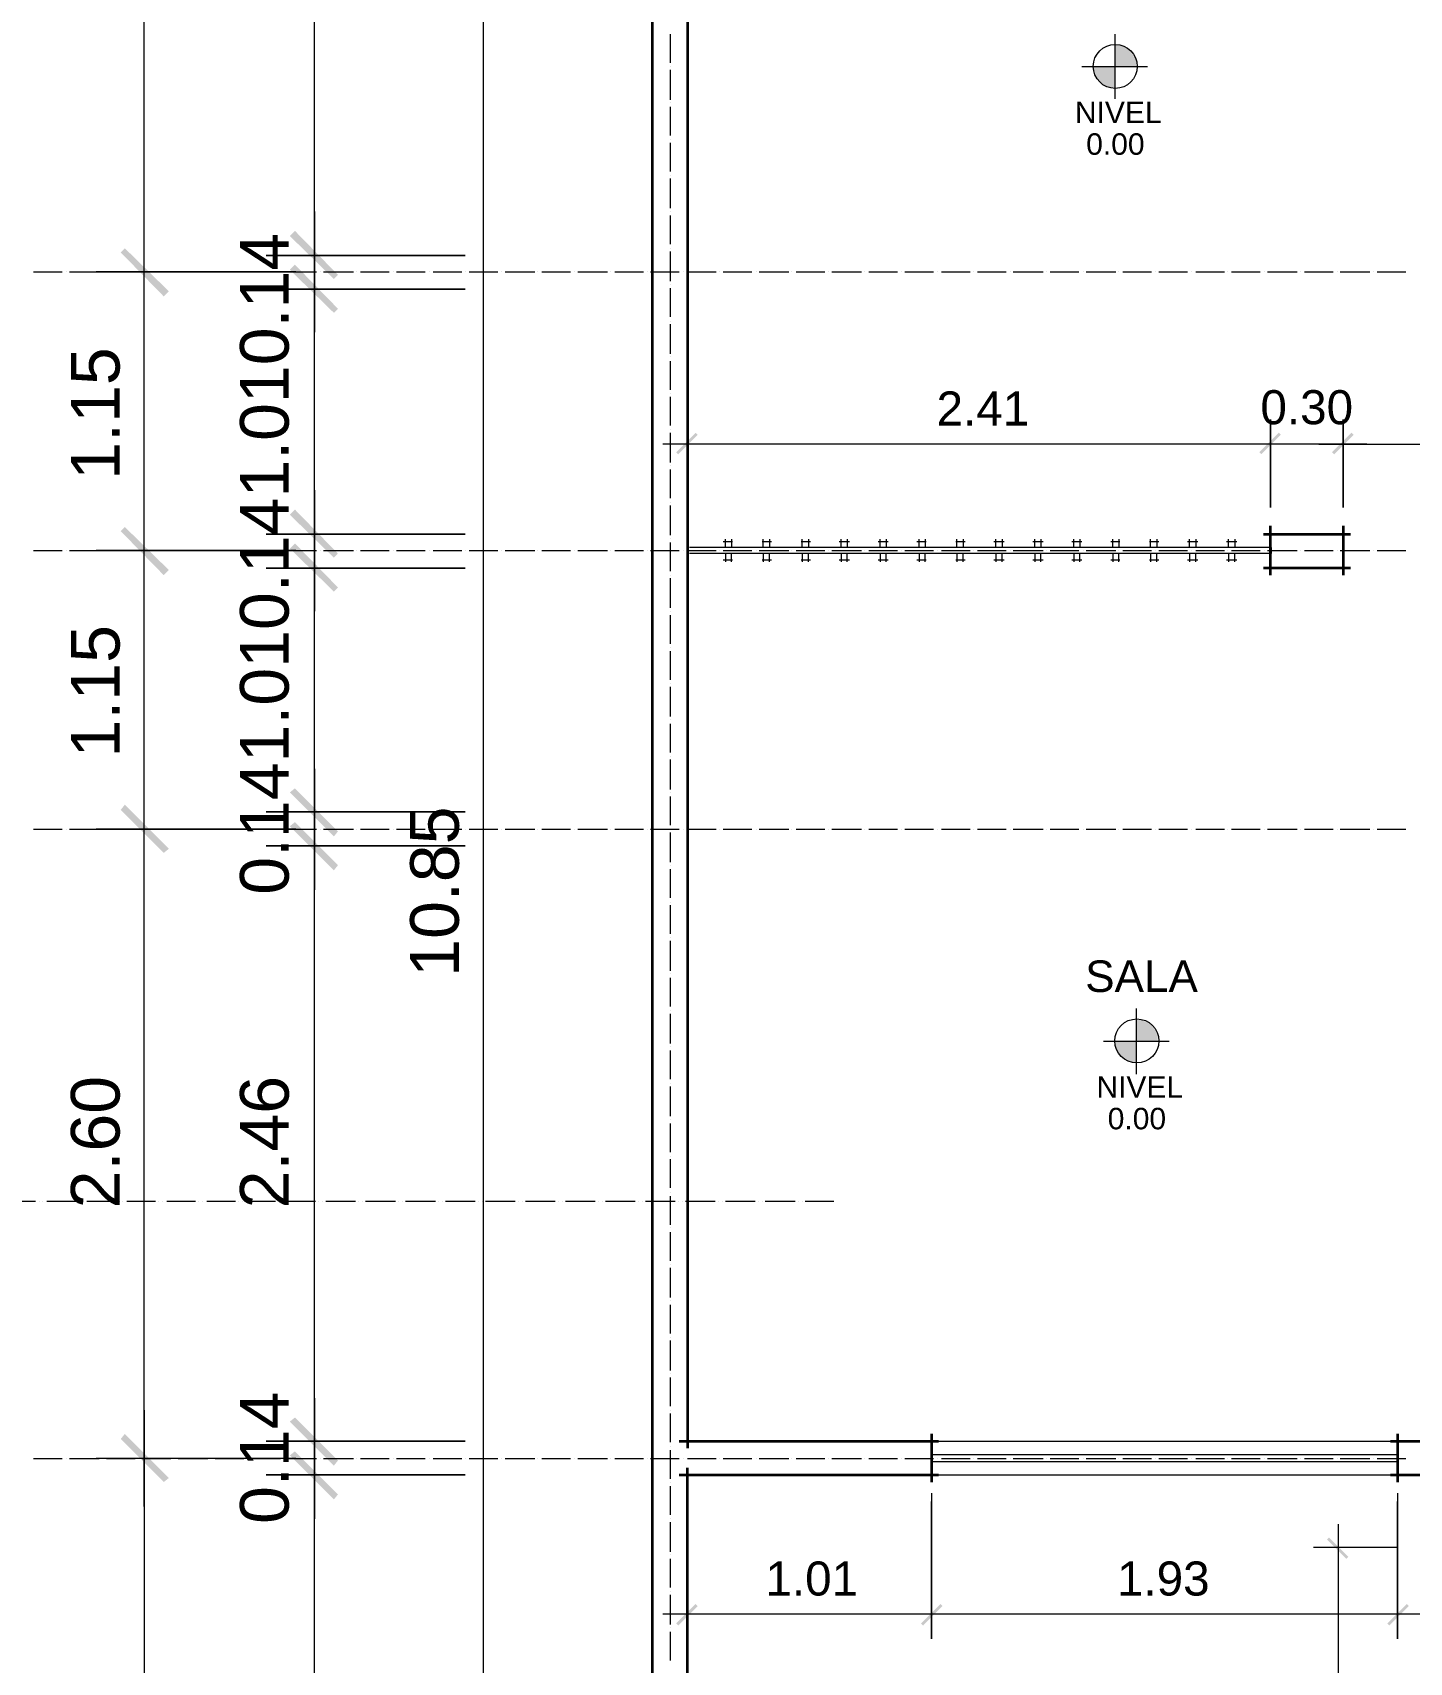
# Model space of a CAD drawing. Header units: millimetres. Extents: x 0 to 51.9, y -1.9 to 29.7.
# Drawn here: x 7.91 to 13.6, y 12.43 to 19.16 of the extents above; entities that cross this region are included whole.
import ezdxf

# ---------------------------------------------------------------- set-up
doc = ezdxf.new("R2010")
doc.units = ezdxf.units.MM
for name, color, linetype in [('PDF_0', 7, 'Continuous'), ('PDF_Acabados', 7, 'Continuous'), ('PDF_Arquitectura', 7, 'Continuous'), ('PDF_Ejes', 7, 'Continuous'), ('PDF_Muros', 7, 'Continuous'), ('PDF_Text', 7, 'Continuous'), ('PDF_Ventanas', 4, 'Continuous')]:
    doc.layers.add(name, color=color, linetype=linetype)
doc.styles.add('PDF ArialMT', font='arial.ttf')

msp = doc.modelspace()

# ---------------------------------------------------------------- hatches: boundary and pattern name
at = {"layer": 'PDF_0', "transparency": 33554559}
for points in [[(9.1696, 18.1614), (8.9918, 18.3434), (8.9706, 18.3223), (9.1527, 18.1445)], [(8.4711, 18.0937), (8.2891, 18.2715), (8.2721, 18.2545), (8.4499, 18.0725)], [(8.9706, 18.1826), (9.1527, 18.0048), (9.1696, 18.0217), (8.9918, 18.2037)], [(10.6555, 17.501), (10.6471, 17.5095), (10.5666, 17.429), (10.5751, 17.4206)], [(12.9839, 17.4206), (13.0644, 17.501), (13.0559, 17.5095), (12.9755, 17.429)], [(13.2845, 17.4206), (13.3649, 17.501), (13.3565, 17.5095), (13.276, 17.429)], [(9.1696, 17.0099), (8.9918, 17.192), (8.9706, 17.1708), (9.1527, 16.993)], [(8.4711, 16.9422), (8.2891, 17.12), (8.2721, 17.103), (8.4499, 16.921)], [(8.9706, 17.0311), (9.1527, 16.8533), (9.1696, 16.8702), (8.9918, 17.0522)], [(9.1696, 15.8627), (8.9918, 16.0405), (8.9706, 16.0235), (9.1527, 15.8415)], [(8.4711, 15.7907), (8.2891, 15.9727), (8.2721, 15.9516), (8.4499, 15.7738)], [(8.9706, 15.8838), (9.1527, 15.7018), (9.1696, 15.723), (8.9918, 15.9008)], [(9.1696, 13.2633), (8.9918, 13.4411), (8.9706, 13.4242), (9.1527, 13.2422)], [(8.4711, 13.1914), (8.2891, 13.3734), (8.2721, 13.3522), (8.4499, 13.1744)], [(8.9706, 13.2845), (9.1527, 13.1025), (9.1696, 13.1236), (8.9918, 13.3014)], [(13.3353, 12.8569), (13.3438, 12.8654), (13.2633, 12.9458), (13.2549, 12.9374)], [(10.6555, 12.6622), (10.6471, 12.6706), (10.5666, 12.5902), (10.5751, 12.5817)], [(11.6589, 12.6706), (11.5784, 12.5902), (11.5869, 12.5817), (11.6673, 12.6622)], [(13.5851, 12.6706), (13.5046, 12.5902), (13.5131, 12.5817), (13.5935, 12.6622)]]:
    msp.add_hatch(color=256, dxfattribs=at).paths.add_polyline_path(points)
at = {"layer": 'PDF_Arquitectura', "true_color": 0x404040, "transparency": 33554559}
h = msp.add_hatch(color=250, dxfattribs=at)
h.paths.add_polyline_path([(12.3785, 19.0208), (12.2896, 19.0208), (12.2896, 19.0081), (12.2939, 18.9912), (12.3193, 18.9531), (12.332, 18.9446), (12.3489, 18.9361), (12.3616, 18.9319), (12.3785, 18.9319)])
h.paths.add_polyline_path([(12.3955, 19.1097), (12.3785, 19.1139), (12.3785, 19.0208), (12.4674, 19.0208), (12.4674, 19.0377), (12.4632, 19.0547), (12.4378, 19.0928), (12.4251, 19.1012), (12.4082, 19.1055)])
h = msp.add_hatch(color=250, dxfattribs=at)
h.paths.add_polyline_path([(12.4674, 14.9948), (12.3785, 14.9948), (12.3785, 14.9821), (12.3828, 14.9652), (12.4082, 14.9271), (12.4209, 14.9186), (12.4378, 14.9101), (12.4505, 14.9059), (12.4674, 14.9059)])
h.paths.add_polyline_path([(12.4844, 15.0837), (12.4674, 15.0837), (12.4674, 14.9948), (12.5563, 14.9948), (12.5563, 15.0117), (12.5521, 15.0244), (12.5479, 15.0414), (12.5352, 15.0541), (12.5267, 15.0668), (12.514, 15.0752), (12.4971, 15.0795)])

# ---------------------------------------------------------------- linework, layer by layer
at = {"layer": 'PDF_Acabados', "lineweight": 18}
for points in [[(10.6132, 13.094), (10.6132, 12.5267)], [(11.6208, 13.1279), (11.6208, 12.5267), (11.6208, 13.094)], [(13.547, 13.1279), (13.547, 12.5267), (13.547, 13.094)], [(11.7224, 12.6283), (10.5116, 12.6283)], [(13.6486, 12.6283), (11.5192, 12.6283)], [(14.8212, 12.6283), (13.4496, 12.6283)]]:
    msp.add_lwpolyline(points, dxfattribs=at)
at = {"layer": 'PDF_Arquitectura', "color": 250, "lineweight": 18, "true_color": 0x404040}
for points in [[(9.7708, 9.9994), (9.7708, 21.2433)], [(8.3695, 17.9709), (8.3695, 21.1714)], [(9.0722, 18.0429), (9.0722, 21.1036)], [(9.0722, 18.4239), (9.0722, 18.2418), (9.0722, 18.1021), (9.0722, 17.9243)], [(8.3695, 16.8236), (8.3695, 18.3731)], [(9.0722, 16.8914), (9.0722, 18.3011)], [(10.6132, 17.2004), (10.6132, 17.5645)], [(13.1194, 17.4629), (10.5116, 17.4629)], [(13.42, 17.4629), (12.9204, 17.4629)], [(13.221, 17.4629), (14.6223, 17.4629)], [(9.0722, 17.2724), (9.0722, 17.0903), (9.0722, 16.9506), (9.0722, 16.7728)], [(8.3695, 15.6721), (8.3695, 17.2216)], [(9.0722, 15.7441), (9.0722, 17.1538)], [(9.0722, 16.1209), (9.0722, 15.9431), (9.0722, 15.8034), (9.0722, 15.6213)], [(8.3695, 13.0728), (8.3695, 16.0743)], [(9.0722, 13.1448), (9.0722, 16.0024)], [(9.0722, 13.5216), (9.0722, 13.3438), (9.0722, 13.2041), (9.0722, 13.022)], [(9.0722, 9.9994), (9.0722, 13.403)], [(8.996, 13.2718), (8.1705, 13.2718)], [(13.3014, 13.0009), (13.3014, 8.3145)], [(13.547, 12.9035), (13.1998, 12.9035)]]:
    msp.add_lwpolyline(points, dxfattribs=at)
at = {"layer": 'PDF_Arquitectura', "color": 250, "lineweight": 9, "true_color": 0x404040}
for points in [[(12.3785, 19.1563), (12.3785, 18.8896)], [(12.514, 19.0208), (12.2431, 19.0208)], [(12.4674, 15.1303), (12.4674, 14.8593)], [(12.6029, 14.9948), (12.332, 14.9948)]]:
    msp.add_lwpolyline(points, dxfattribs=at)
at = {"layer": 'PDF_Arquitectura', "color": 250, "lineweight": 18, "true_color": 0x404040}
for points in [[(8.8733, 18.2418), (9.6945, 18.2418)], [(8.1705, 18.1741), (8.996, 18.1741)], [(8.8733, 18.1021), (9.6945, 18.1021)], [(13.022, 17.5645), (13.022, 17.2004)], [(13.3226, 17.5645), (13.3226, 17.2004)], [(8.8733, 17.0903), (9.6945, 17.0903)], [(8.1705, 17.0226), (8.996, 17.0226)], [(8.8733, 16.9506), (9.6945, 16.9506)], [(8.8733, 15.9431), (9.6945, 15.9431)], [(8.1705, 15.8711), (8.996, 15.8711)], [(8.8733, 15.8034), (9.6945, 15.8034)], [(8.8733, 13.3438), (9.6945, 13.3438)], [(8.8733, 13.2041), (9.6945, 13.2041)]]:
    msp.add_lwpolyline(points, close=True, dxfattribs=at)
at = {"layer": 'PDF_Arquitectura', "lineweight": 5}
for points in [[(7.8022, 14.3344), (7.9207, 14.3344)], [(7.9377, 14.3344), (7.9377, 14.3344)], [(7.9504, 14.3344), (7.9504, 14.3344)], [(7.9673, 14.3344), (8.0858, 14.3344)], [(8.1028, 14.3344), (8.1028, 14.3344)], [(8.1155, 14.3344), (8.1155, 14.3344)], [(8.1324, 14.3344), (8.251, 14.3344)], [(8.2679, 14.3344), (8.2679, 14.3344)], [(8.2806, 14.3344), (8.2806, 14.3344)], [(8.2975, 14.3344), (8.4161, 14.3344)], [(8.4288, 14.3344), (8.4288, 14.3344)], [(8.4457, 14.3344), (8.4457, 14.3344)], [(8.4626, 14.3344), (8.5812, 14.3344)], [(8.5939, 14.3344), (8.5939, 14.3344)], [(8.6108, 14.3344), (8.6108, 14.3344)], [(8.6277, 14.3344), (8.7463, 14.3344)], [(8.759, 14.3344), (8.759, 14.3344)], [(8.7759, 14.3344), (8.7759, 14.3344)], [(8.7928, 14.3344), (8.9114, 14.3344)], [(8.9241, 14.3344), (8.9241, 14.3344)], [(8.941, 14.3344), (8.941, 14.3344)], [(8.9537, 14.3344), (9.0765, 14.3344)], [(9.0892, 14.3344), (9.0892, 14.3344)], [(9.1061, 14.3344), (9.1061, 14.3344)], [(9.1188, 14.3344), (9.2416, 14.3344)], [(9.2543, 14.3344), (9.2543, 14.3344)], [(9.2712, 14.3344), (9.2712, 14.3344)], [(9.2839, 14.3344), (9.4067, 14.3344)], [(9.4194, 14.3344), (9.4194, 14.3344)], [(9.4363, 14.3344), (9.4363, 14.3344)], [(9.449, 14.3344), (9.5718, 14.3344)], [(9.5845, 14.3344), (9.5845, 14.3344)], [(9.6014, 14.3344), (9.6014, 14.3344)], [(9.6141, 14.3344), (9.7369, 14.3344)], [(9.7496, 14.3344), (9.7496, 14.3344)], [(9.7665, 14.3344), (9.7665, 14.3344)], [(9.7792, 14.3344), (9.902, 14.3344)], [(9.9147, 14.3344), (9.9147, 14.3344)], [(9.9316, 14.3344), (9.9316, 14.3344)], [(9.9443, 14.3344), (10.0671, 14.3344)], [(10.0798, 14.3344), (10.0798, 14.3344)], [(10.0967, 14.3344), (10.0967, 14.3344)], [(10.1094, 14.3344), (10.2322, 14.3344)], [(10.2449, 14.3344), (10.2449, 14.3344)], [(10.2618, 14.3344), (10.2618, 14.3344)], [(10.2745, 14.3344), (10.3973, 14.3344)], [(10.41, 14.3344), (10.41, 14.3344)], [(10.4269, 14.3344), (10.4269, 14.3344)], [(10.4396, 14.3344), (10.5624, 14.3344)], [(10.5751, 14.3344), (10.5751, 14.3344)], [(10.592, 14.3344), (10.592, 14.3344)], [(10.6047, 14.3344), (10.7275, 14.3344)], [(10.7402, 14.3344), (10.7402, 14.3344)], [(10.7571, 14.3344), (10.7571, 14.3344)], [(10.7698, 14.3344), (10.8926, 14.3344)], [(10.9053, 14.3344), (10.9053, 14.3344)], [(10.9222, 14.3344), (10.9222, 14.3344)], [(10.9349, 14.3344), (11.0577, 14.3344)], [(11.0704, 14.3344), (11.0704, 14.3344)], [(11.0873, 14.3344), (11.0873, 14.3344)], [(11.1, 14.3344), (11.2186, 14.3344)]]:
    msp.add_lwpolyline(points, dxfattribs=at)
at = {"layer": 'PDF_Arquitectura', "color": 250, "lineweight": 18, "true_color": 0x404040}
for centre in [(12.3807, 19.0229), (12.4696, 14.9969)]:
    msp.add_circle(centre, 0.091, dxfattribs=at)
at = {"layer": 'PDF_Ejes', "lineweight": 9}
for points in [[(10.5412, 19.1563), (10.5412, 19.0377)], [(10.5412, 19.0208), (10.5412, 19.0208)], [(10.5412, 19.0081), (10.5412, 18.8853)], [(10.5412, 18.8726), (10.5412, 18.8726)], [(10.5412, 18.8557), (10.5412, 18.7372)], [(10.5412, 18.7202), (10.5412, 18.7202)], [(10.5412, 18.7075), (10.5412, 18.589)], [(10.5412, 18.572), (10.5412, 18.572)], [(10.5412, 18.5593), (10.5412, 18.4366)], [(10.5412, 18.4239), (10.5412, 18.4239)], [(10.5412, 18.4069), (10.5412, 18.2884)], [(10.5412, 18.2715), (10.5412, 18.2715)], [(10.5412, 18.2588), (10.5412, 18.136)], [(7.9123, 18.1741), (8.0308, 18.1741)], [(8.0477, 18.1741), (8.0477, 18.1741)], [(8.0604, 18.1741), (8.1832, 18.1741)], [(8.1959, 18.1741), (8.1959, 18.1741)], [(8.2128, 18.1741), (8.3314, 18.1741)], [(8.3483, 18.1741), (8.3483, 18.1741)], [(8.361, 18.1741), (8.4796, 18.1741)], [(8.4965, 18.1741), (8.4965, 18.1741)], [(8.5092, 18.1741), (8.632, 18.1741)], [(8.6447, 18.1741), (8.6447, 18.1741)], [(8.6616, 18.1741), (8.7801, 18.1741)], [(8.7971, 18.1741), (8.7971, 18.1741)], [(8.8098, 18.1741), (8.9325, 18.1741)], [(8.9452, 18.1741), (8.9452, 18.1741)], [(8.9622, 18.1741), (9.0807, 18.1741)], [(9.0976, 18.1741), (9.0976, 18.1741)], [(9.1103, 18.1741), (9.2331, 18.1741)], [(9.2458, 18.1741), (9.2458, 18.1741)], [(9.2627, 18.1741), (9.3813, 18.1741)], [(9.3982, 18.1741), (9.3982, 18.1741)], [(9.4109, 18.1741), (9.5294, 18.1741)], [(9.5464, 18.1741), (9.5464, 18.1741)], [(9.5633, 18.1741), (9.6818, 18.1741)], [(9.6945, 18.1741), (9.6945, 18.1741)], [(9.7115, 18.1741), (9.83, 18.1741)], [(9.847, 18.1741), (9.847, 18.1741)], [(9.8597, 18.1741), (9.9824, 18.1741)], [(9.9951, 18.1741), (9.9951, 18.1741)], [(10.0121, 18.1741), (10.1306, 18.1741)], [(10.1475, 18.1741), (10.1475, 18.1741)], [(10.1602, 18.1741), (10.283, 18.1741)], [(10.2957, 18.1741), (10.2957, 18.1741)], [(10.3126, 18.1741), (10.4312, 18.1741)], [(10.4481, 18.1741), (10.4481, 18.1741)], [(10.4608, 18.1741), (10.5793, 18.1741)], [(10.5412, 18.1233), (10.5412, 18.1233)], [(10.5963, 18.1741), (10.5963, 18.1741)], [(10.6132, 18.1741), (10.7317, 18.1741)], [(10.7444, 18.1741), (10.7444, 18.1741)], [(10.7614, 18.1741), (10.8799, 18.1741)], [(10.8968, 18.1741), (10.8968, 18.1741)], [(10.9095, 18.1741), (11.0323, 18.1741)], [(11.045, 18.1741), (11.045, 18.1741)], [(11.0619, 18.1741), (11.1805, 18.1741)], [(11.1974, 18.1741), (11.1974, 18.1741)], [(11.2101, 18.1741), (11.3329, 18.1741)], [(11.3456, 18.1741), (11.3456, 18.1741)], [(11.3625, 18.1741), (11.4811, 18.1741)], [(11.498, 18.1741), (11.498, 18.1741)], [(11.5107, 18.1741), (11.6292, 18.1741)], [(11.6462, 18.1741), (11.6462, 18.1741)], [(11.6631, 18.1741), (11.7816, 18.1741)], [(11.7943, 18.1741), (11.7943, 18.1741)], [(11.8113, 18.1741), (11.9298, 18.1741)], [(11.9467, 18.1741), (11.9467, 18.1741)], [(11.9594, 18.1741), (12.0822, 18.1741)], [(12.0949, 18.1741), (12.0949, 18.1741)], [(12.1118, 18.1741), (12.2304, 18.1741)], [(12.2473, 18.1741), (12.2473, 18.1741)], [(12.26, 18.1741), (12.3828, 18.1741)], [(12.3955, 18.1741), (12.3955, 18.1741)], [(12.4124, 18.1741), (12.5309, 18.1741)], [(12.5479, 18.1741), (12.5479, 18.1741)], [(12.5606, 18.1741), (12.6791, 18.1741)], [(12.696, 18.1741), (12.696, 18.1741)], [(12.713, 18.1741), (12.8315, 18.1741)], [(12.8442, 18.1741), (12.8442, 18.1741)], [(12.8612, 18.1741), (12.9797, 18.1741)], [(12.9966, 18.1741), (12.9966, 18.1741)], [(13.0093, 18.1741), (13.1321, 18.1741)], [(13.1448, 18.1741), (13.1448, 18.1741)], [(13.1617, 18.1741), (13.2803, 18.1741)], [(13.2972, 18.1741), (13.2972, 18.1741)], [(13.3099, 18.1741), (13.4327, 18.1741)], [(13.4454, 18.1741), (13.4454, 18.1741)], [(13.4623, 18.1741), (13.5808, 18.1741)], [(10.5412, 18.1064), (10.5412, 17.9878)], [(10.5412, 17.9709), (10.5412, 17.9709)], [(10.5412, 17.9582), (10.5412, 17.8354)], [(10.5412, 17.8227), (10.5412, 17.8227)], [(10.5412, 17.8058), (10.5412, 17.6873)], [(10.5412, 17.6703), (10.5412, 17.6703)], [(10.5412, 17.6576), (10.5412, 17.5391)], [(10.5412, 17.5222), (10.5412, 17.5222)], [(10.5412, 17.5095), (10.5412, 17.3867)], [(10.5412, 17.374), (10.5412, 17.374)], [(10.5412, 17.3571), (10.5412, 17.2385)], [(10.5412, 17.2216), (10.5412, 17.2216)], [(10.5412, 17.2089), (10.5412, 17.0861)], [(10.5412, 17.0734), (10.5412, 17.0734)], [(10.5412, 17.0565), (10.5412, 16.9379)], [(7.9123, 17.0226), (8.0308, 17.0226)], [(8.0477, 17.0226), (8.0477, 17.0226)], [(8.0604, 17.0226), (8.1832, 17.0226)], [(8.1959, 17.0226), (8.1959, 17.0226)], [(8.2128, 17.0226), (8.3314, 17.0226)], [(8.3483, 17.0226), (8.3483, 17.0226)], [(8.361, 17.0226), (8.4796, 17.0226)], [(8.4965, 17.0226), (8.4965, 17.0226)], [(8.5092, 17.0226), (8.632, 17.0226)], [(8.6447, 17.0226), (8.6447, 17.0226)], [(8.6616, 17.0226), (8.7801, 17.0226)], [(8.7971, 17.0226), (8.7971, 17.0226)], [(8.8098, 17.0226), (8.9325, 17.0226)], [(8.9452, 17.0226), (8.9452, 17.0226)], [(8.9622, 17.0226), (9.0807, 17.0226)], [(9.0976, 17.0226), (9.0976, 17.0226)], [(9.1103, 17.0226), (9.2331, 17.0226)], [(9.2458, 17.0226), (9.2458, 17.0226)], [(9.2627, 17.0226), (9.3813, 17.0226)], [(9.3982, 17.0226), (9.3982, 17.0226)], [(9.4109, 17.0226), (9.5294, 17.0226)], [(9.5464, 17.0226), (9.5464, 17.0226)], [(9.5633, 17.0226), (9.6818, 17.0226)], [(9.6945, 17.0226), (9.6945, 17.0226)], [(9.7115, 17.0226), (9.83, 17.0226)], [(9.847, 17.0226), (9.847, 17.0226)], [(9.8597, 17.0226), (9.9824, 17.0226)], [(9.9951, 17.0226), (9.9951, 17.0226)], [(10.0121, 17.0226), (10.1306, 17.0226)], [(10.1475, 17.0226), (10.1475, 17.0226)], [(10.1602, 17.0226), (10.283, 17.0226)], [(10.2957, 17.0226), (10.2957, 17.0226)], [(10.3126, 17.0226), (10.4312, 17.0226)], [(10.4481, 17.0226), (10.4481, 17.0226)], [(10.4608, 17.0226), (10.5793, 17.0226)], [(10.5963, 17.0226), (10.5963, 17.0226)], [(10.6132, 17.0226), (10.7317, 17.0226)], [(10.7444, 17.0226), (10.7444, 17.0226)], [(10.7614, 17.0226), (10.8799, 17.0226)], [(10.8968, 17.0226), (10.8968, 17.0226)], [(10.9095, 17.0226), (11.0323, 17.0226)], [(11.045, 17.0226), (11.045, 17.0226)], [(11.0619, 17.0226), (11.1805, 17.0226)], [(11.1974, 17.0226), (11.1974, 17.0226)], [(11.2101, 17.0226), (11.3329, 17.0226)], [(11.3456, 17.0226), (11.3456, 17.0226)], [(11.3625, 17.0226), (11.4811, 17.0226)], [(11.498, 17.0226), (11.498, 17.0226)], [(11.5107, 17.0226), (11.6292, 17.0226)], [(11.6462, 17.0226), (11.6462, 17.0226)], [(11.6631, 17.0226), (11.7816, 17.0226)], [(11.7943, 17.0226), (11.7943, 17.0226)], [(11.8113, 17.0226), (11.9298, 17.0226)], [(11.9467, 17.0226), (11.9467, 17.0226)], [(11.9594, 17.0226), (12.0822, 17.0226)], [(12.0949, 17.0226), (12.0949, 17.0226)], [(12.1118, 17.0226), (12.2304, 17.0226)], [(12.2473, 17.0226), (12.2473, 17.0226)], [(12.26, 17.0226), (12.3828, 17.0226)], [(12.3955, 17.0226), (12.3955, 17.0226)], [(12.4124, 17.0226), (12.5309, 17.0226)], [(12.5479, 17.0226), (12.5479, 17.0226)], [(12.5606, 17.0226), (12.6791, 17.0226)], [(12.696, 17.0226), (12.696, 17.0226)], [(12.713, 17.0226), (12.8315, 17.0226)], [(12.8442, 17.0226), (12.8442, 17.0226)], [(12.8612, 17.0226), (12.9797, 17.0226)], [(12.9966, 17.0226), (12.9966, 17.0226)], [(13.0093, 17.0226), (13.1321, 17.0226)], [(13.1448, 17.0226), (13.1448, 17.0226)], [(13.1617, 17.0226), (13.2803, 17.0226)], [(13.2972, 17.0226), (13.2972, 17.0226)], [(13.3099, 17.0226), (13.4327, 17.0226)], [(13.4454, 17.0226), (13.4454, 17.0226)], [(13.4623, 17.0226), (13.5808, 17.0226)], [(10.5412, 16.921), (10.5412, 16.921)], [(10.5412, 16.9083), (10.5412, 16.7855)], [(10.5412, 16.7728), (10.5412, 16.7728)], [(10.5412, 16.7559), (10.5412, 16.6374)], [(10.5412, 16.6204), (10.5412, 16.6204)], [(10.5412, 16.6077), (10.5412, 16.4892)], [(10.5412, 16.4723), (10.5412, 16.4723)], [(10.5412, 16.4596), (10.5412, 16.3368)], [(10.5412, 16.3241), (10.5412, 16.3241)], [(10.5412, 16.3072), (10.5412, 16.1886)], [(10.5412, 16.1717), (10.5412, 16.1717)], [(10.5412, 16.159), (10.5412, 16.0362)], [(10.5412, 16.0235), (10.5412, 16.0235)], [(10.5412, 16.0066), (10.5412, 15.8881)], [(7.9123, 15.8711), (8.0308, 15.8711)], [(8.0477, 15.8711), (8.0477, 15.8711)], [(8.0604, 15.8711), (8.1832, 15.8711)], [(8.1959, 15.8711), (8.1959, 15.8711)], [(8.2128, 15.8711), (8.3314, 15.8711)], [(8.3483, 15.8711), (8.3483, 15.8711)], [(8.361, 15.8711), (8.4796, 15.8711)], [(8.4965, 15.8711), (8.4965, 15.8711)], [(8.5092, 15.8711), (8.632, 15.8711)], [(8.6447, 15.8711), (8.6447, 15.8711)], [(8.6616, 15.8711), (8.7801, 15.8711)], [(8.7971, 15.8711), (8.7971, 15.8711)], [(8.8098, 15.8711), (8.9325, 15.8711)], [(8.9452, 15.8711), (8.9452, 15.8711)], [(8.9622, 15.8711), (9.0807, 15.8711)], [(9.0976, 15.8711), (9.0976, 15.8711)], [(9.1103, 15.8711), (9.2331, 15.8711)], [(9.2458, 15.8711), (9.2458, 15.8711)], [(9.2627, 15.8711), (9.3813, 15.8711)], [(9.3982, 15.8711), (9.3982, 15.8711)], [(9.4109, 15.8711), (9.5294, 15.8711)], [(9.5464, 15.8711), (9.5464, 15.8711)], [(9.5633, 15.8711), (9.6818, 15.8711)], [(9.6945, 15.8711), (9.6945, 15.8711)], [(9.7115, 15.8711), (9.83, 15.8711)], [(9.847, 15.8711), (9.847, 15.8711)], [(9.8597, 15.8711), (9.9824, 15.8711)], [(9.9951, 15.8711), (9.9951, 15.8711)], [(10.0121, 15.8711), (10.1306, 15.8711)], [(10.1475, 15.8711), (10.1475, 15.8711)], [(10.1602, 15.8711), (10.283, 15.8711)], [(10.2957, 15.8711), (10.2957, 15.8711)], [(10.3126, 15.8711), (10.4312, 15.8711)], [(10.4481, 15.8711), (10.4481, 15.8711)], [(10.4608, 15.8711), (10.5793, 15.8711)], [(10.5412, 15.8711), (10.5412, 15.8711)], [(10.5412, 15.8584), (10.5412, 15.7357)], [(10.5963, 15.8711), (10.5963, 15.8711)], [(10.6132, 15.8711), (10.7317, 15.8711)], [(10.7444, 15.8711), (10.7444, 15.8711)], [(10.7614, 15.8711), (10.8799, 15.8711)], [(10.8968, 15.8711), (10.8968, 15.8711)], [(10.9095, 15.8711), (11.0323, 15.8711)], [(11.045, 15.8711), (11.045, 15.8711)], [(11.0619, 15.8711), (11.1805, 15.8711)], [(11.1974, 15.8711), (11.1974, 15.8711)], [(11.2101, 15.8711), (11.3329, 15.8711)], [(11.3456, 15.8711), (11.3456, 15.8711)], [(11.3625, 15.8711), (11.4811, 15.8711)], [(11.498, 15.8711), (11.498, 15.8711)], [(11.5107, 15.8711), (11.6292, 15.8711)], [(11.6462, 15.8711), (11.6462, 15.8711)], [(11.6631, 15.8711), (11.7816, 15.8711)], [(11.7943, 15.8711), (11.7943, 15.8711)], [(11.8113, 15.8711), (11.9298, 15.8711)], [(11.9467, 15.8711), (11.9467, 15.8711)], [(11.9594, 15.8711), (12.0822, 15.8711)], [(12.0949, 15.8711), (12.0949, 15.8711)], [(12.1118, 15.8711), (12.2304, 15.8711)], [(12.2473, 15.8711), (12.2473, 15.8711)], [(12.26, 15.8711), (12.3828, 15.8711)], [(12.3955, 15.8711), (12.3955, 15.8711)], [(12.4124, 15.8711), (12.5309, 15.8711)], [(12.5479, 15.8711), (12.5479, 15.8711)], [(12.5606, 15.8711), (12.6791, 15.8711)], [(12.696, 15.8711), (12.696, 15.8711)], [(12.713, 15.8711), (12.8315, 15.8711)], [(12.8442, 15.8711), (12.8442, 15.8711)], [(12.8612, 15.8711), (12.9797, 15.8711)], [(12.9966, 15.8711), (12.9966, 15.8711)], [(13.0093, 15.8711), (13.1321, 15.8711)], [(13.1448, 15.8711), (13.1448, 15.8711)], [(13.1617, 15.8711), (13.2803, 15.8711)], [(13.2972, 15.8711), (13.2972, 15.8711)], [(13.3099, 15.8711), (13.4327, 15.8711)], [(13.4454, 15.8711), (13.4454, 15.8711)], [(13.4623, 15.8711), (13.5808, 15.8711)], [(10.5412, 15.723), (10.5412, 15.723)], [(10.5412, 15.706), (10.5412, 15.5875)], [(10.5412, 15.5705), (10.5412, 15.5705)], [(10.5412, 15.5578), (10.5412, 15.4393)], [(10.5412, 15.4224), (10.5412, 15.4224)], [(10.5412, 15.4097), (10.5412, 15.2869)], [(10.5412, 15.2742), (10.5412, 15.2742)], [(10.5412, 15.2573), (10.5412, 15.1387)], [(10.5412, 15.1218), (10.5412, 15.1218)], [(10.5412, 15.1091), (10.5412, 14.9863)], [(10.5412, 14.9736), (10.5412, 14.9736)], [(10.5412, 14.9567), (10.5412, 14.8382)], [(10.5412, 14.8212), (10.5412, 14.8212)], [(10.5412, 14.8085), (10.5412, 14.6858)], [(10.5412, 14.6731), (10.5412, 14.6731)], [(10.5412, 14.6561), (10.5412, 14.5376)], [(10.5412, 14.5207), (10.5412, 14.5207)], [(10.5412, 14.508), (10.5412, 14.3894)], [(10.5412, 14.3725), (10.5412, 14.3725)], [(10.5412, 14.3556), (10.5412, 14.237)], [(10.5412, 14.2243), (10.5412, 14.2243)], [(10.5412, 14.2074), (10.5412, 14.0888)], [(10.5412, 14.0719), (10.5412, 14.0719)], [(10.5412, 14.0592), (10.5412, 13.9364)], [(10.5412, 13.9237), (10.5412, 13.9237)], [(10.5412, 13.9068), (10.5412, 13.7883)], [(10.5412, 13.7713), (10.5412, 13.7713)], [(10.5412, 13.7586), (10.5412, 13.6359)], [(10.5412, 13.6232), (10.5412, 13.6232)], [(10.5412, 13.6062), (10.5412, 13.4877)], [(10.5412, 13.4708), (10.5412, 13.4708)], [(10.5412, 13.4581), (10.5412, 13.3395)], [(7.9123, 13.2718), (8.0308, 13.2718)], [(8.0477, 13.2718), (8.0477, 13.2718)], [(8.0604, 13.2718), (8.1832, 13.2718)], [(8.1959, 13.2718), (8.1959, 13.2718)], [(8.2128, 13.2718), (8.3314, 13.2718)], [(8.3483, 13.2718), (8.3483, 13.2718)], [(8.361, 13.2718), (8.4796, 13.2718)], [(8.4965, 13.2718), (8.4965, 13.2718)], [(8.5092, 13.2718), (8.632, 13.2718)], [(8.6447, 13.2718), (8.6447, 13.2718)], [(8.6616, 13.2718), (8.7801, 13.2718)], [(8.7971, 13.2718), (8.7971, 13.2718)], [(8.8098, 13.2718), (8.9325, 13.2718)], [(8.9452, 13.2718), (8.9452, 13.2718)], [(8.9622, 13.2718), (9.0807, 13.2718)], [(9.0976, 13.2718), (9.0976, 13.2718)], [(9.1103, 13.2718), (9.2331, 13.2718)], [(9.2458, 13.2718), (9.2458, 13.2718)], [(9.2627, 13.2718), (9.3813, 13.2718)], [(9.3982, 13.2718), (9.3982, 13.2718)], [(9.4109, 13.2718), (9.5294, 13.2718)], [(9.5464, 13.2718), (9.5464, 13.2718)], [(9.5633, 13.2718), (9.6818, 13.2718)], [(9.6945, 13.2718), (9.6945, 13.2718)], [(9.7115, 13.2718), (9.83, 13.2718)], [(9.847, 13.2718), (9.847, 13.2718)], [(9.8597, 13.2718), (9.9824, 13.2718)], [(9.9951, 13.2718), (9.9951, 13.2718)], [(10.0121, 13.2718), (10.1306, 13.2718)], [(10.1475, 13.2718), (10.1475, 13.2718)], [(10.1602, 13.2718), (10.283, 13.2718)], [(10.2957, 13.2718), (10.2957, 13.2718)], [(10.3126, 13.2718), (10.4312, 13.2718)], [(10.4481, 13.2718), (10.4481, 13.2718)], [(10.4608, 13.2718), (10.5793, 13.2718)], [(10.5412, 13.3226), (10.5412, 13.3226)], [(10.5412, 13.3057), (10.5412, 13.1871)], [(10.5963, 13.2718), (10.5963, 13.2718)], [(10.6132, 13.2718), (10.7317, 13.2718)], [(10.7444, 13.2718), (10.7444, 13.2718)], [(10.7614, 13.2718), (10.8799, 13.2718)], [(10.8968, 13.2718), (10.8968, 13.2718)], [(10.9095, 13.2718), (11.0323, 13.2718)], [(11.045, 13.2718), (11.045, 13.2718)], [(11.0619, 13.2718), (11.1805, 13.2718)], [(11.1974, 13.2718), (11.1974, 13.2718)], [(11.2101, 13.2718), (11.3329, 13.2718)], [(11.3456, 13.2718), (11.3456, 13.2718)], [(11.3625, 13.2718), (11.4811, 13.2718)], [(11.498, 13.2718), (11.498, 13.2718)], [(11.5107, 13.2718), (11.6292, 13.2718)], [(11.6462, 13.2718), (11.6462, 13.2718)], [(11.6631, 13.2718), (11.7816, 13.2718)], [(11.7943, 13.2718), (11.7943, 13.2718)], [(11.8113, 13.2718), (11.9298, 13.2718)], [(11.9467, 13.2718), (11.9467, 13.2718)], [(11.9594, 13.2718), (12.0822, 13.2718)], [(12.0949, 13.2718), (12.0949, 13.2718)], [(12.1118, 13.2718), (12.2304, 13.2718)], [(12.2473, 13.2718), (12.2473, 13.2718)], [(12.26, 13.2718), (12.3828, 13.2718)], [(12.3955, 13.2718), (12.3955, 13.2718)], [(12.4124, 13.2718), (12.5309, 13.2718)], [(12.5479, 13.2718), (12.5479, 13.2718)], [(12.5606, 13.2718), (12.6791, 13.2718)], [(12.696, 13.2718), (12.696, 13.2718)], [(12.713, 13.2718), (12.8315, 13.2718)], [(12.8442, 13.2718), (12.8442, 13.2718)], [(12.8612, 13.2718), (12.9797, 13.2718)], [(12.9966, 13.2718), (12.9966, 13.2718)], [(13.0093, 13.2718), (13.1321, 13.2718)], [(13.1448, 13.2718), (13.1448, 13.2718)], [(13.1617, 13.2718), (13.2803, 13.2718)], [(13.2972, 13.2718), (13.2972, 13.2718)], [(13.3099, 13.2718), (13.4327, 13.2718)], [(13.4454, 13.2718), (13.4454, 13.2718)], [(13.4623, 13.2718), (13.5808, 13.2718)], [(10.5412, 13.1744), (10.5412, 13.1744)], [(10.5412, 13.1575), (10.5412, 13.039)], [(10.5412, 13.022), (10.5412, 13.022)], [(10.5412, 13.0093), (10.5412, 12.8866)], [(10.5412, 12.8739), (10.5412, 12.8739)], [(10.5412, 12.8569), (10.5412, 12.7384)], [(10.5412, 12.7215), (10.5412, 12.7215)], [(10.5412, 12.7088), (10.5412, 12.586)], [(10.5412, 12.5733), (10.5412, 12.5733)], [(10.5412, 12.5563), (10.5412, 12.4378)]]:
    msp.add_lwpolyline(points, dxfattribs=at)
at = {"layer": 'PDF_Ejes', "lineweight": 18}
for points in [[(8.3695, 13.4708), (8.3695, 10.0713)], [(8.996, 13.2718), (8.1705, 13.2718)]]:
    msp.add_lwpolyline(points, dxfattribs=at)
at = {"layer": 'PDF_Muros', "lineweight": 35}
for points in [[(10.4693, 10.1687), (10.4693, 21.074)], [(10.6132, 20.9301), (10.6132, 13.3141)], [(13.022, 16.921), (13.022, 17.1242)], [(13.3226, 17.1242), (13.3226, 16.921)], [(12.9924, 17.0903), (13.3522, 17.0903)], [(13.022, 17.0353), (13.022, 17.0099)], [(13.3522, 16.9506), (12.9924, 16.9506)], [(10.5793, 13.3438), (11.6504, 13.3438)], [(11.6208, 13.3734), (11.6208, 13.1744)], [(13.5173, 13.3438), (14.7493, 13.3438)], [(13.547, 13.3734), (13.547, 13.1744)], [(10.5793, 13.2041), (11.6504, 13.2041)], [(10.6132, 10.1687), (10.6132, 13.2337)], [(13.5173, 13.2041), (14.7493, 13.2041)]]:
    msp.add_lwpolyline(points, dxfattribs=at)
at = {"layer": 'PDF_Ventanas', "lineweight": 18}
for points in [[(13.022, 17.0353), (10.6217, 17.0353)], [(13.022, 17.0099), (10.6217, 17.0099)], [(11.6208, 13.2887), (13.547, 13.2887)], [(11.6208, 13.2591), (13.547, 13.2591)]]:
    msp.add_lwpolyline(points, dxfattribs=at)
at = {"layer": 'PDF_Ventanas', "lineweight": 9}
for points in [[(10.7614, 17.0607), (10.7995, 17.0607)], [(10.7698, 17.0353), (10.7698, 17.0692)], [(10.7952, 17.0692), (10.7952, 17.0353)], [(10.9222, 17.0607), (10.9603, 17.0607)], [(10.9265, 17.0353), (10.9265, 17.0692)], [(10.9519, 17.0692), (10.9519, 17.0353)], [(11.0831, 17.0607), (11.1212, 17.0607)], [(11.0873, 17.0353), (11.0873, 17.0692)], [(11.1127, 17.0692), (11.1127, 17.0353)], [(11.2398, 17.0607), (11.2821, 17.0607)], [(11.2482, 17.0353), (11.2482, 17.0692)], [(11.2736, 17.0692), (11.2736, 17.0353)], [(11.4006, 17.0607), (11.443, 17.0607)], [(11.4091, 17.0353), (11.4091, 17.0692)], [(11.4345, 17.0692), (11.4345, 17.0353)], [(11.5615, 17.0607), (11.5996, 17.0607)], [(11.57, 17.0353), (11.57, 17.0692)], [(11.5954, 17.0692), (11.5954, 17.0353)], [(11.7224, 17.0607), (11.7605, 17.0607)], [(11.7266, 17.0353), (11.7266, 17.0692)], [(11.752, 17.0692), (11.752, 17.0353)], [(11.879, 17.0607), (11.9213, 17.0607)], [(11.8875, 17.0353), (11.8875, 17.0692)], [(11.9129, 17.0692), (11.9129, 17.0353)], [(12.0399, 17.0607), (12.0822, 17.0607)], [(12.0483, 17.0353), (12.0483, 17.0692)], [(12.0737, 17.0692), (12.0737, 17.0353)], [(12.2007, 17.0607), (12.2431, 17.0607)], [(12.2092, 17.0353), (12.2092, 17.0692)], [(12.2346, 17.0692), (12.2346, 17.0353)], [(12.3616, 17.0607), (12.3997, 17.0607)], [(12.3701, 17.0353), (12.3701, 17.0692)], [(12.3955, 17.0692), (12.3955, 17.0353)], [(12.5225, 17.0607), (12.5606, 17.0607)], [(12.5267, 17.0353), (12.5267, 17.0692)], [(12.5521, 17.0692), (12.5521, 17.0353)], [(12.6791, 17.0607), (12.7215, 17.0607)], [(12.6876, 17.0353), (12.6876, 17.0692)], [(12.713, 17.0692), (12.713, 17.0353)], [(12.84, 17.0607), (12.8823, 17.0607)], [(12.8485, 17.0353), (12.8485, 17.0692)], [(12.8739, 17.0692), (12.8739, 17.0353)], [(10.7614, 16.9845), (10.7995, 16.9845)], [(10.7698, 17.0099), (10.7698, 16.976)], [(10.7952, 16.976), (10.7952, 17.0099)], [(10.9222, 16.9845), (10.9603, 16.9845)], [(10.9265, 17.0099), (10.9265, 16.976)], [(10.9519, 16.976), (10.9519, 17.0099)], [(11.0831, 16.9845), (11.1212, 16.9845)], [(11.0873, 17.0099), (11.0873, 16.976)], [(11.1127, 16.976), (11.1127, 17.0099)], [(11.2398, 16.9845), (11.2821, 16.9845)], [(11.2482, 17.0099), (11.2482, 16.976)], [(11.2736, 16.976), (11.2736, 17.0099)], [(11.4006, 16.9845), (11.443, 16.9845)], [(11.4091, 17.0099), (11.4091, 16.976)], [(11.4345, 16.976), (11.4345, 17.0099)], [(11.5615, 16.9845), (11.5996, 16.9845)], [(11.57, 17.0099), (11.57, 16.976)], [(11.5954, 16.976), (11.5954, 17.0099)], [(11.7224, 16.9845), (11.7605, 16.9845)], [(11.7266, 17.0099), (11.7266, 16.976)], [(11.752, 16.976), (11.752, 17.0099)], [(11.879, 16.9845), (11.9213, 16.9845)], [(11.8875, 17.0099), (11.8875, 16.976)], [(11.9129, 16.976), (11.9129, 17.0099)], [(12.0399, 16.9845), (12.0822, 16.9845)], [(12.0483, 17.0099), (12.0483, 16.976)], [(12.0737, 16.976), (12.0737, 17.0099)], [(12.2007, 16.9845), (12.2431, 16.9845)], [(12.2092, 17.0099), (12.2092, 16.976)], [(12.2346, 16.976), (12.2346, 17.0099)], [(12.3616, 16.9845), (12.3997, 16.9845)], [(12.3701, 17.0099), (12.3701, 16.976)], [(12.3955, 16.976), (12.3955, 17.0099)], [(12.5225, 16.9845), (12.5606, 16.9845)], [(12.5267, 17.0099), (12.5267, 16.976)], [(12.5521, 16.976), (12.5521, 17.0099)], [(12.6791, 16.9845), (12.7215, 16.9845)], [(12.6876, 17.0099), (12.6876, 16.976)], [(12.713, 16.976), (12.713, 17.0099)], [(12.84, 16.9845), (12.8823, 16.9845)], [(12.8485, 17.0099), (12.8485, 16.976)], [(12.8739, 16.976), (12.8739, 17.0099)], [(11.6208, 13.3438), (13.547, 13.3438)], [(11.6208, 13.2041), (13.547, 13.2041)]]:
    msp.add_lwpolyline(points, dxfattribs=at)

# ---------------------------------------------------------------- texts
at = {"layer": 'PDF_Text', "attachment_point": 4, "style": 'PDF ArialMT'}
for s, insert, char_height in [('NIVEL', (12.2139, 18.8328), 0.08871), ('0.00', (12.2605, 18.7015), 0.08871), ('2.41', (11.6424, 17.6097), 0.14081), ('0.30', (12.9802, 17.614), 0.14081), ('SALA', (12.2563, 15.2633), 0.13035), ('NIVEL', (12.3028, 14.8066), 0.08871), ('0.00', (12.3494, 14.6754), 0.08871), ('1.01', (10.9354, 12.7749), 0.14081), ('1.93', (12.3875, 12.7749), 0.14081)]:
    msp.add_mtext(s, dxfattribs=dict(at, insert=insert, char_height=char_height))
at = {"layer": 'PDF_Text', "attachment_point": 4, "rotation": 90, "style": 'PDF ArialMT'}
for s, insert, char_height in [('0.141.010.141.010.14', (8.8669, 15.6008), 0.201156), ('1.15', (8.1683, 17.3154), 0.20116), ('1.15', (8.1683, 16.1681), 0.20116), ('10.85', (9.5697, 15.2621), 0.20116), ('2.60', (8.1683, 14.3053), 0.20116), ('2.46', (8.8669, 14.3053), 0.20116), ('0.14', (8.8669, 13.0014), 0.20116)]:
    msp.add_mtext(s, dxfattribs=dict(at, insert=insert, char_height=char_height))

doc.saveas('drawing.dxf')
